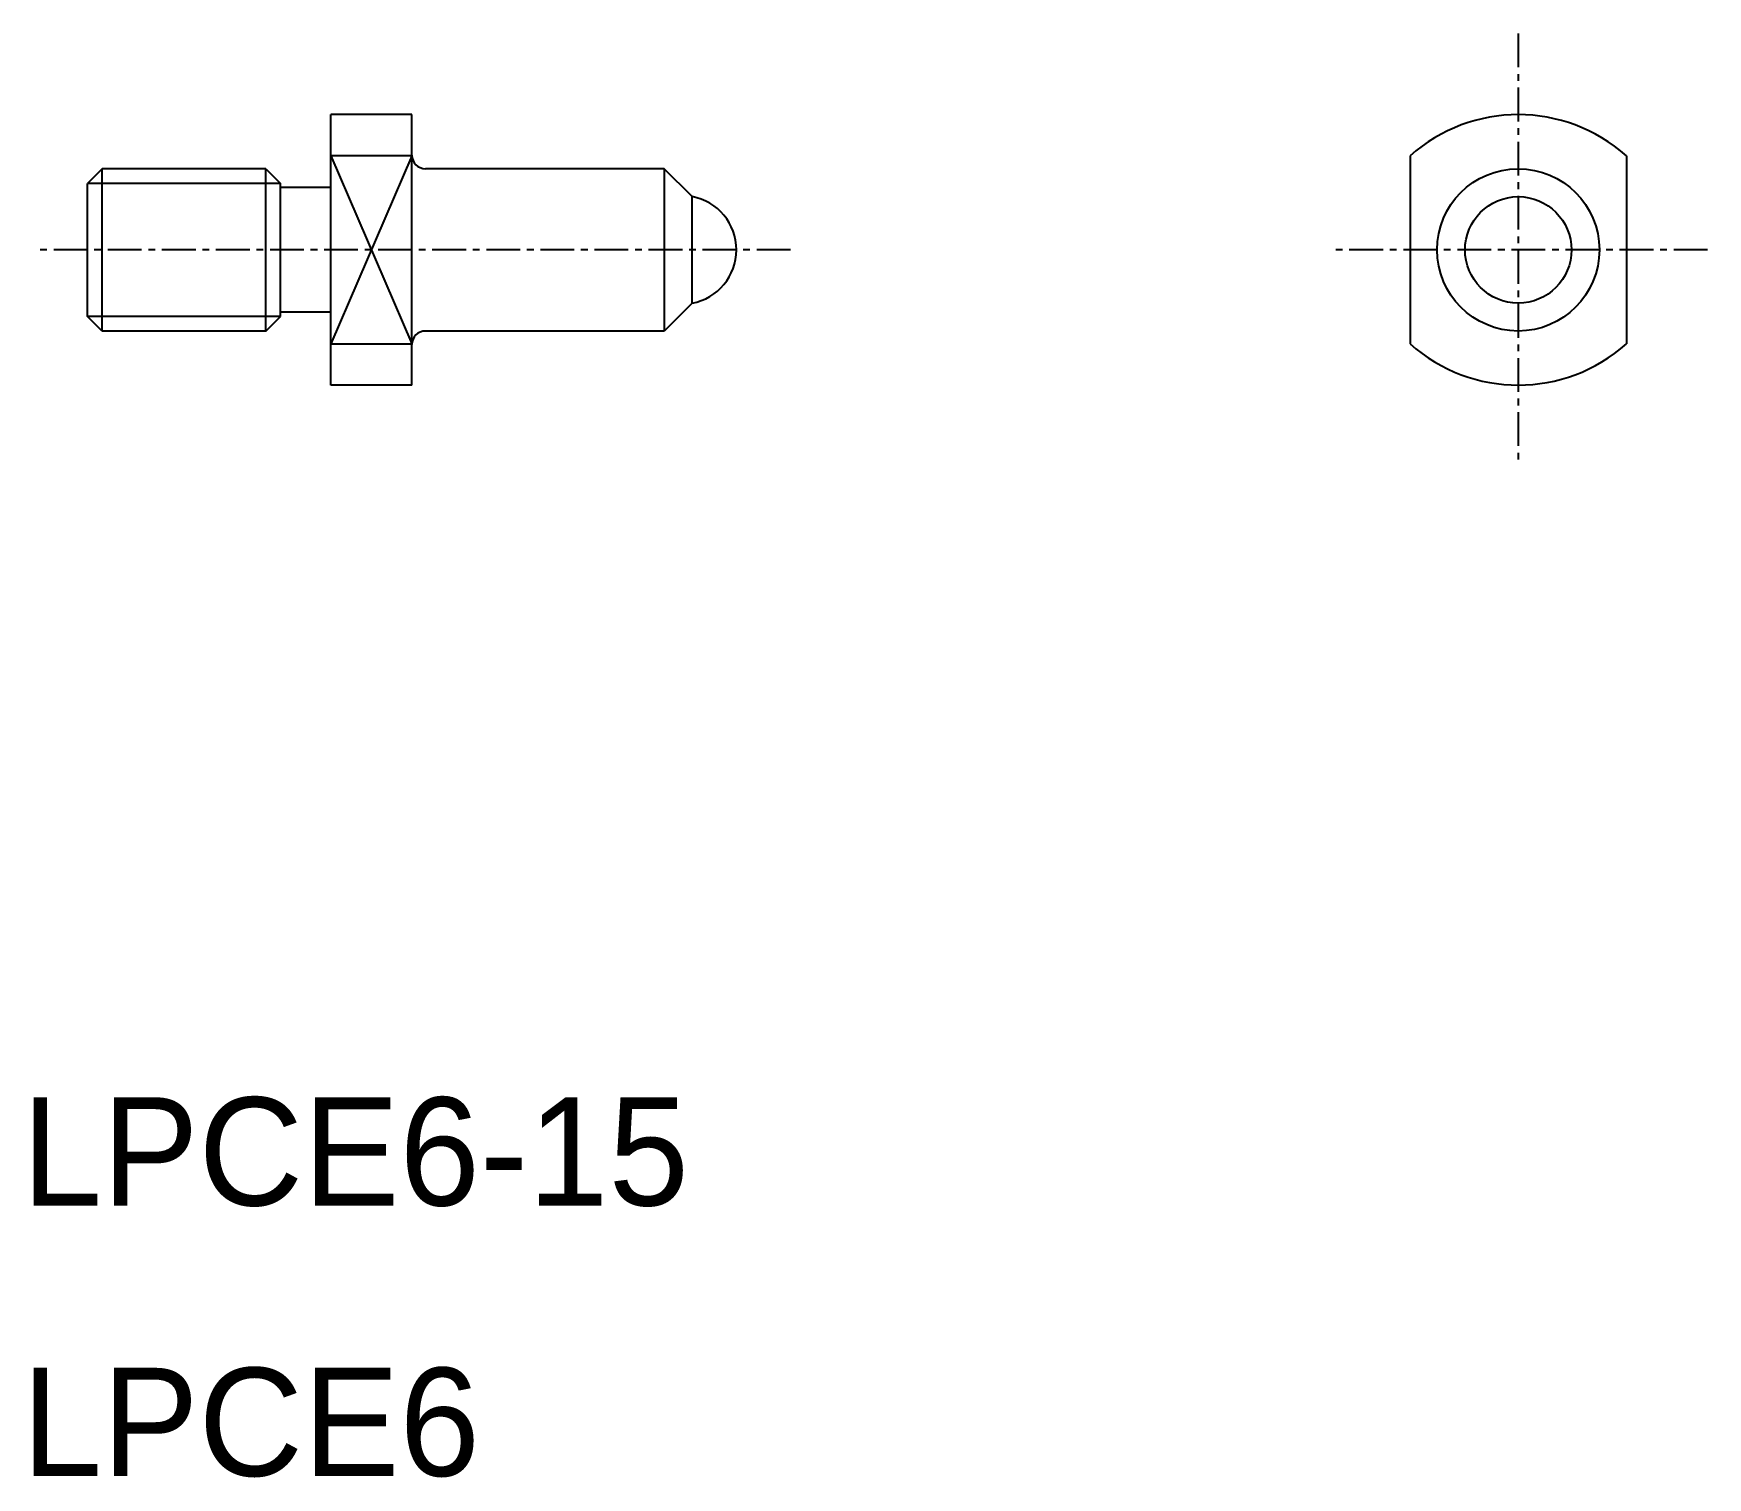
# Model space of a CAD drawing. Extents: x 61.2 to 123.2, y 150.5 to 203.9.
import ezdxf

# ---------------------------------------------------------------- set-up
doc = ezdxf.new("R2010")
doc.units = 0
doc.linetypes.add('CENTER', pattern=[2, 1.25, -0.25, 0.25, -0.25])
doc.layers.get('0').update_dxf_attribs({"linetype": 'CONTINUOUS'})
doc.layers.add('CENTER', color=1, linetype='CENTER')

msp = doc.modelspace()

# ---------------------------------------------------------------- linework, layer by layer
at = {"color": 7, "linetype": 'CONTINUOUS'}
for p, q in [((72.244, 190.878), (72.244, 200.878)), ((75.244, 200.878), (72.244, 200.878)), ((75.244, 190.878), (75.244, 200.878)), ((63.786, 198.878), (63.244, 198.337)), ((69.844, 198.878), (63.786, 198.878)), ((63.786, 192.878), (63.786, 198.878)), ((69.844, 192.878), (69.844, 198.878)), ((69.844, 198.878), (70.386, 198.337)), ((75.244, 199.35), (72.244, 199.35)), ((84.569, 198.878), (75.744, 198.878)), ((84.569, 198.878), (84.569, 192.878)), ((85.602, 197.846), (84.569, 198.878)), ((112.159, 199.35), (112.159, 192.406)), ((120.159, 199.35), (120.159, 192.406)), ((63.244, 193.42), (63.244, 198.337)), ((70.386, 198.337), (70.386, 198.337)), ((70.386, 193.42), (70.386, 198.337)), ((72.244, 198.178), (70.386, 198.178)), ((85.602, 193.91), (85.602, 197.846)), ((85.602, 193.91), (84.569, 192.878)), ((63.786, 192.878), (63.244, 193.42)), ((69.844, 192.878), (70.386, 193.42)), ((72.244, 193.578), (70.386, 193.578)), ((69.844, 192.878), (63.786, 192.878)), ((84.569, 192.878), (75.744, 192.878)), ((72.244, 192.406), (75.244, 192.406)), ((75.244, 190.878), (72.244, 190.878))]:
    msp.add_line(p, q, dxfattribs=at)
at = {"color": 3, "linetype": 'CONTINUOUS'}
for p, q in [((75.244, 199.35), (72.244, 192.406)), ((72.244, 199.35), (75.244, 192.406)), ((70.386, 198.337), (63.244, 198.337)), ((70.386, 193.42), (63.244, 193.42))]:
    msp.add_line(p, q, dxfattribs=at)
at = {"color": 7, "linetype": 'CONTINUOUS'}
for radius in [3, 1.968]:
    msp.add_circle((116.159, 195.878), radius, dxfattribs=at)
for centre, radius, start, end in [((116.159, 194.878), 6, 48.18969, 131.81031), ((75.744, 199.378), 0.5, 180, 270), ((85.244, 195.878), 2, 280.28668, 79.71332), ((75.744, 192.378), 0.5, 90, 180), ((116.159, 196.878), 6, 228.18969, 311.81031)]:
    msp.add_arc(centre, radius, start, end, dxfattribs=at)
at = {"layer": 'CENTER', "color": 1, "linetype": 'CENTER'}
for p, q in [((116.159, 203.878), (116.159, 187.878)), ((89.244, 195.878), (61.244, 195.878)), ((123.159, 195.878), (109.159, 195.878))]:
    msp.add_line(p, q, dxfattribs=at)

# ---------------------------------------------------------------- texts
at = {"color": 7, "linetype": 'CONTINUOUS'}
for s, p in [('LPCE6-15', (60.808, 160.545)), ('LPCE6', (60.808, 150.545))]:
    msp.add_text(s, height=4, dxfattribs=at).set_placement(p)

doc.saveas('drawing.dxf')
